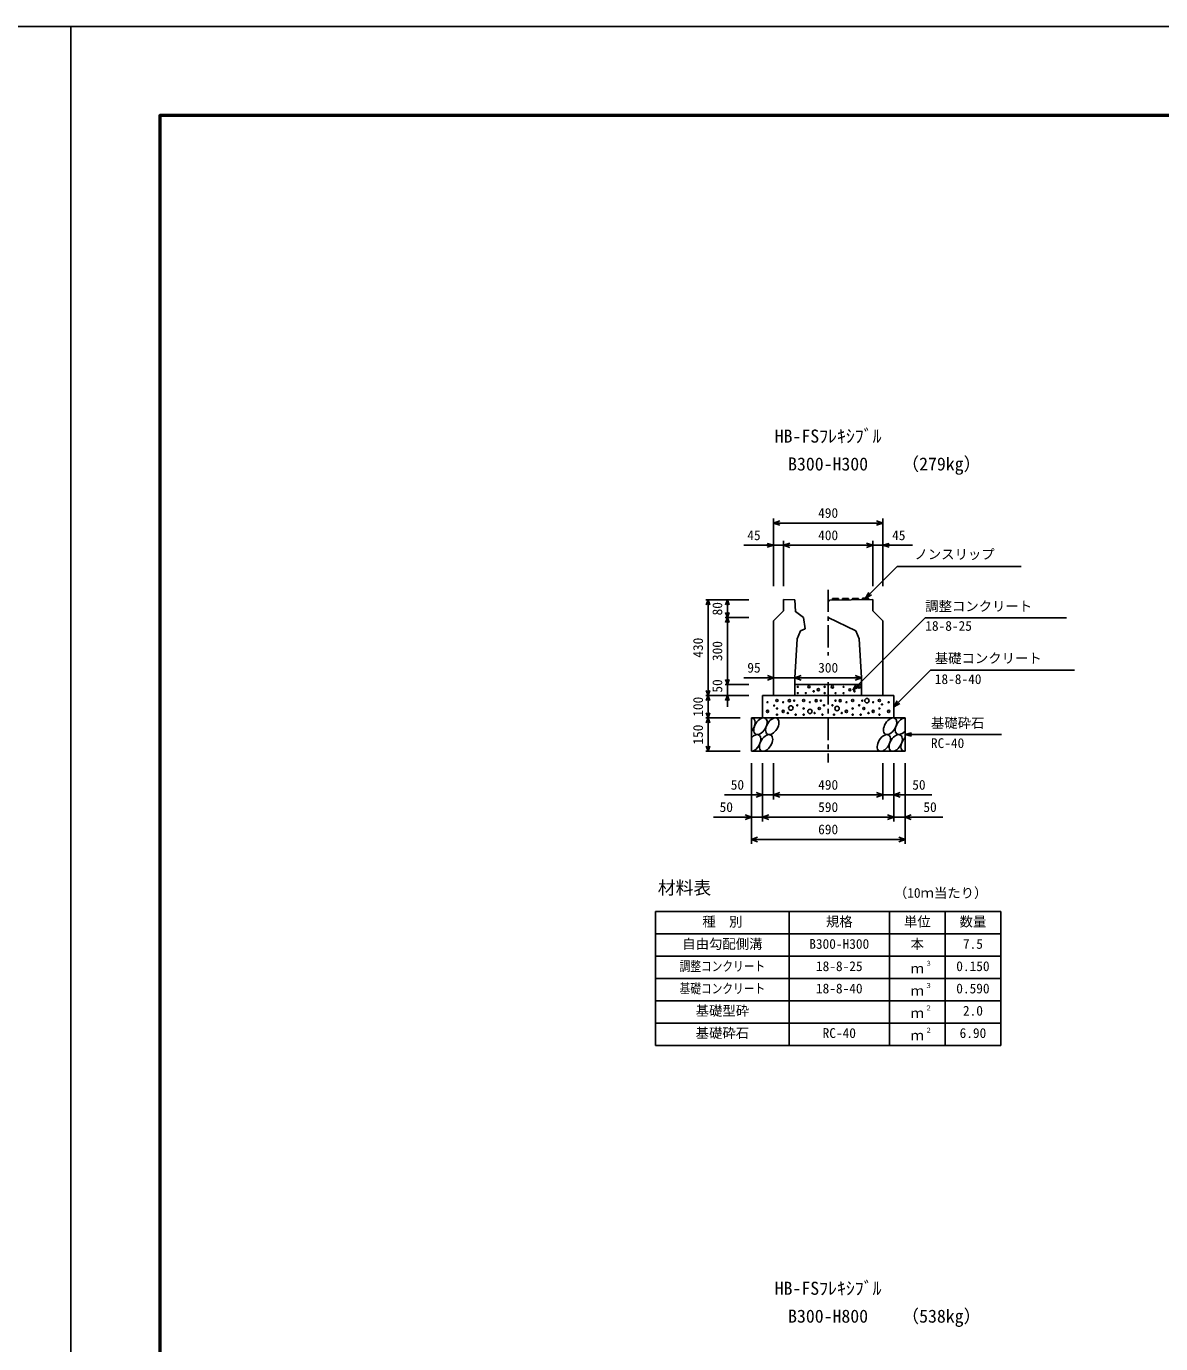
# Model space of a CAD drawing. Units: millimetres, scale not verified. Extents: x -16800 to 16800, y -5940 to 5940.
# Drawn here: x -200 to 4893, y 29 to 5940 of the extents above; entities that cross this region are included whole.
import ezdxf
from ezdxf.enums import TextEntityAlignment as Align

# ---------------------------------------------------------------- set-up
doc = ezdxf.new("R2010")
doc.units = ezdxf.units.MM
doc.header["$LTSCALE"] = 20
doc.linetypes.add('CHAIN1', pattern=[8, 5, -1, 1, -1])
for name, color, linetype, lineweight in [('0-0_DIM', 7, 'Continuous', 25), ('0-1_Defpoints', 5, 'Continuous', 25), ('0-2_HATCH', 6, 'Continuous', 25), ('0-3_HYO', 3, 'Continuous', 25), ('0-4_HYO2', 4, 'Continuous', 25), ('0-5_OUTLINE', 3, 'Continuous', 25), ('0-6_TXT', 7, 'Continuous', 25), ('0-7_WAKU', 3, 'Continuous', 25)]:
    doc.layers.add(name, color=color, linetype=linetype, lineweight=lineweight)
doc.styles.add('ＭＳ ゴシック', font='')
doc.styles.get('ＭＳ ゴシック').set_extended_font_data('MS Gothic')

msp = doc.modelspace()

# ---------------------------------------------------------------- linework, layer by layer
at = {"layer": '0-0_DIM'}
for p, q in [((3154.89, 3731.28), (3154.89, 3427.52)), ((3644.89, 3731.28), (3644.89, 3427.52)), ((3644.89, 3711.28), (3154.89, 3711.28)), ((3154.89, 3611.28), (3021.87, 3611.28)), ((3154.89, 3611.28), (3125.91, 3619.04)), ((3154.89, 3611.28), (3125.91, 3603.51)), ((3199.89, 3611.28), (3154.89, 3611.28)), ((3199.89, 3631.28), (3199.89, 3427.52)), ((3599.89, 3611.28), (3199.89, 3611.28)), ((3599.89, 3631.28), (3599.89, 3427.52)), ((3599.89, 3611.28), (3644.89, 3611.28)), ((3644.89, 3611.28), (3673.87, 3619.04)), ((3644.89, 3611.28), (3777.91, 3611.28)), ((3644.89, 3611.28), (3673.87, 3603.51)), ((3567.95, 3373.58), (3710.16, 3515.79)), ((4267.05, 3515.79), (3710.16, 3515.79)), ((3567.95, 3373.58), (3582.95, 3399.56)), ((3567.95, 3373.58), (3593.93, 3388.58)), ((2850.8, 3366.9), (3044.13, 3366.9)), ((2860.8, 3366.9), (2860.8, 2936.9)), ((2947.46, 3286.9), (2947.46, 3366.9)), ((2937.46, 3286.9), (3044.13, 3286.9)), ((2947.46, 2986.9), (2947.46, 3286.9)), ((3155, 3016.9), (3021.98, 3016.9)), ((3155, 3016.9), (3250, 3016.9)), ((3250, 3016.9), (3550, 3016.9)), ((3858.65, 3050.55), (3695, 2886.9)), ((3858.65, 3050.55), (4505.53, 3050.55)), ((2937.46, 2986.9), (3044.13, 2986.9)), ((2947.46, 2986.9), (2947.46, 2936.9)), ((3511.37, 2961.9), (3526.37, 2987.88)), ((3511.37, 2961.9), (3537.35, 2976.9)), ((2850.8, 2936.9), (3044.13, 2936.9)), ((2860.8, 2836.9), (2860.8, 2936.9)), ((2947.46, 2886.9), (2947.46, 2936.9)), ((3695, 2886.9), (3710, 2912.88)), ((3695, 2886.9), (3720.98, 2901.9)), ((2850.8, 2836.9), (3005, 2836.9)), ((2860.8, 2836.9), (2860.8, 2686.9)), ((3745, 2761.9), (3773.98, 2769.66)), ((3745, 2761.9), (4178.31, 2761.9)), ((3745, 2761.9), (3773.98, 2754.13)), ((2850.8, 2686.9), (3005, 2686.9)), ((3055, 2271.38), (3055, 2633.73)), ((3105, 2371.38), (3105, 2633.73)), ((3155, 2471.38), (3155, 2633.73)), ((3645, 2471.38), (3645, 2633.73)), ((3695, 2371.38), (3695, 2633.73)), ((3745, 2271.38), (3745, 2633.73)), ((2935, 2491.38), (3155, 2491.38)), ((3155, 2491.38), (3645, 2491.38)), ((3865, 2491.38), (3645, 2491.38)), ((2885, 2391.38), (3105, 2391.38)), ((3105, 2391.38), (3695, 2391.38)), ((3915, 2391.38), (3695, 2391.38)), ((3055, 2291.38), (3745, 2291.38))]:
    msp.add_line(p, q, dxfattribs=at)
at = {"layer": '0-0_DIM', "linetype": 'CHAIN1'}
for p, q in [((3400, 3412.2), (3400, 3116.9)), ((3400, 2996.9), (3400, 2636.9))]:
    msp.add_line(p, q, dxfattribs=at)
at = {"layer": '0-0_DIM'}
for points in [[(3183.08, 3701.02), (3154.89, 3711.28), (3183.08, 3721.54)], [(3616.74, 3721.55), (3644.93, 3711.29), (3616.74, 3701.03)], [(3228.12, 3601.02), (3199.93, 3611.28), (3228.12, 3621.54)], [(3571.74, 3621.54), (3599.93, 3611.28), (3571.74, 3601.02)], [(2852.59, 3344.34), (2860.8, 3366.9), (2869.01, 3344.34)], [(2939.26, 3344.34), (2947.46, 3366.9), (2955.67, 3344.34)], [(2955.67, 3309.45), (2947.46, 3286.9), (2939.26, 3309.45)], [(2939.26, 3264.34), (2947.46, 3286.9), (2955.67, 3264.34)], [(3511.37, 2961.9), (3835.84, 3286.36), (4470.19, 3286.36)], [(3126.81, 3006.64), (3155, 3016.9), (3126.81, 3027.16)], [(3278.19, 3006.64), (3250, 3016.9), (3278.19, 3027.16)], [(3521.88, 3027.16), (3550.08, 3016.9), (3521.88, 3006.64)], [(2869.01, 2959.45), (2860.8, 2936.9), (2852.59, 2959.45)], [(2955.67, 3009.45), (2947.46, 2986.9), (2939.26, 3009.45)], [(2869.01, 2914.34), (2860.8, 2936.9), (2852.59, 2914.34)], [(2955.67, 2914.34), (2947.46, 2936.9), (2939.26, 2914.34)], [(2869.01, 2859.45), (2860.8, 2836.9), (2852.59, 2859.45)], [(2869.01, 2814.34), (2860.8, 2836.9), (2852.59, 2814.34)], [(2869.01, 2709.45), (2860.8, 2686.9), (2852.59, 2709.45)], [(3076.81, 2501.64), (3105, 2491.38), (3076.81, 2481.12)], [(3183.19, 2481.12), (3155, 2491.38), (3183.19, 2501.64)], [(3616.81, 2501.64), (3645, 2491.38), (3616.81, 2481.12)], [(3723.19, 2501.64), (3695, 2491.38), (3723.19, 2481.12)], [(3026.81, 2401.64), (3055, 2391.38), (3026.81, 2381.12)], [(3133.19, 2381.12), (3105, 2391.38), (3133.19, 2401.64)], [(3666.81, 2401.64), (3695, 2391.38), (3666.81, 2381.12)], [(3773.19, 2401.64), (3745, 2391.38), (3773.19, 2381.12)], [(3083.19, 2281.12), (3055, 2291.38), (3083.19, 2301.64)], [(3716.81, 2301.64), (3745, 2291.38), (3716.81, 2281.12)]]:
    msp.add_lwpolyline(points, dxfattribs=at)
at = {"layer": '0-1_Defpoints'}
for points in [[(-16800, -5940), (0, -5940), (0, 5940), (-16800, 5940)], [(0, -5940), (16800, -5940), (16800, 5940), (0, 5940)]]:
    msp.add_lwpolyline(points, close=True, dxfattribs=at)
at = {"layer": '0-2_HATCH'}
for p, q in [((3448, 3365.88), (3446.45, 3372.36)), ((3493, 3366.33), (3491.45, 3372.81)), ((3538, 3366.78), (3536.45, 3373.26)), ((3583, 3367.23), (3581.45, 3373.71))]:
    msp.add_line(p, q, dxfattribs=at)
for points in [[(3446.45, 3372.36), (3419.45, 3372.09), (3418, 3365.58)], [(3491.45, 3372.81), (3464.45, 3372.54), (3463, 3366.03)], [(3536.45, 3373.26), (3509.45, 3372.99), (3508, 3366.48)], [(3581.45, 3373.71), (3554.45, 3373.44), (3553, 3366.93)]]:
    msp.add_lwpolyline(points, dxfattribs=at)
for centre, radius in [((3263.97, 2976.21), 2.5), ((3313.88, 2976.21), 5), ((3334.9, 2956.07), 2.5), ((3355.93, 2963.08), 5), ((3383.97, 2976.21), 2.5), ((3419.13, 2975.93), 5), ((3469.04, 2975.93), 2.5), ((3497.08, 2962.79), 5), ((3518.11, 2955.79), 2.5), ((3539.13, 2975.93), 5), ((3127.79, 2907.07), 2.5), ((3169.97, 2914.95), 5), ((3198.01, 2907.07), 2.5), ((3226.04, 2914.08), 5), ((3247.07, 2914.08), 2.5), ((3263.97, 2948.19), 2.5), ((3289.97, 2914.95), 5), ((3299.86, 2948.19), 2.5), ((3318.01, 2907.07), 2.5), ((3346.04, 2914.08), 5), ((3367.07, 2914.08), 2.5), ((3383.97, 2948.19), 2.5), ((3432.93, 2914.08), 2.5), ((3433.15, 2947.91), 2.5), ((3453.96, 2914.08), 5), ((3469.04, 2947.91), 2.5), ((3481.99, 2907.07), 2.5), ((3510.03, 2914.95), 5), ((3552.93, 2914.08), 2.5), ((3573.96, 2914.08), 10), ((3601.99, 2907.07), 2.5), ((3630.03, 2914.95), 5), ((3641.37, 2897.38), 2.5), ((3671.61, 2907.07), 2.5), ((3127.79, 2865.93), 5), ((3157.55, 2892.15), 2.5), ((3169.97, 2879.06), 2.5), ((3169.97, 2851.04), 2.5), ((3198.01, 2865.93), 5), ((3219.03, 2858.92), 2.5), ((3232.58, 2881.06), 10), ((3254.08, 2851.04), 2.5), ((3261.09, 2893.06), 2.5), ((3289.97, 2879.06), 2.5), ((3289.97, 2851.04), 2.5), ((3318.01, 2865.93), 10), ((3339.03, 2858.92), 2.5), ((3360.06, 2879.06), 5), ((3374.08, 2851.04), 2.5), ((3381.09, 2893.06), 2.5), ((3418.91, 2893.06), 2.5), ((3425.92, 2851.04), 2.5), ((3439.94, 2879.06), 10), ((3460.97, 2858.92), 2.5), ((3481.99, 2865.93), 5), ((3510.03, 2879.06), 2.5), ((3510.03, 2851.04), 2.5), ((3538.91, 2893.06), 2.5), ((3545.92, 2851.04), 2.5), ((3559.94, 2879.06), 5), ((3580.97, 2858.92), 2.5), ((3601.99, 2865.93), 5), ((3630.03, 2879.06), 2.5), ((3630.03, 2851.04), 2.5), ((3671.61, 2865.93), 5)]:
    msp.add_circle(centre, radius, dxfattribs=at)
for centre, start_param, end_param in [((3042.64, 2799.37), 4.385593, 6.6745444), ((3731.14, 2799.37), 0.3357715, 4.4411806), ((3067.96, 2724.38), 3.5111464, 7.548991), ((3756.46, 2724.38), 1.2110787, 3.5658734)]:
    msp.add_ellipse(centre, major_axis=(21.81, 35.31), ratio=0.5792, start_param=start_param, end_param=end_param, dxfattribs=at)
for centre in [(3095.84, 2799.37), (3149.05, 2799.37), (3677.93, 2799.37), (3121.16, 2724.38), (3650.04, 2724.38), (3703.25, 2724.38)]:
    msp.add_ellipse(centre, major_axis=(21.81, 35.31), ratio=0.5792, dxfattribs=at)
at = {"layer": '0-3_HYO'}
for p, q in [((3225, 1967.43), (3225, 1367.43)), ((3675, 1967.43), (3675, 1367.43)), ((3925, 1967.43), (3925, 1367.43)), ((2625, 1867.43), (4175, 1867.43))]:
    msp.add_line(p, q, dxfattribs=at)
msp.add_lwpolyline([(2625, 1367.43), (4175, 1367.43), (4175, 1967.43), (2625, 1967.43)], close=True, dxfattribs=at)
at = {"layer": '0-4_HYO2'}
for p, q in [((2625, 1767.43), (4175, 1767.43)), ((2625, 1667.43), (4175, 1667.43)), ((2625, 1567.43), (4175, 1567.43)), ((2625, 1467.43), (4175, 1467.43))]:
    msp.add_line(p, q, dxfattribs=at)
at = {"layer": '0-5_OUTLINE'}
for p, q in [((3155, 3271.9), (3200, 3316.9)), ((3200, 3367.4), (3250, 3366.9)), ((3200, 3367.4), (3200, 3316.9)), ((3600, 3367.4), (3406, 3365.46)), ((3600, 3367.4), (3600, 3316.9)), ((3645, 3271.9), (3600, 3316.9)), ((3155, 3271.9), (3155, 2936.9)), ((3296.48, 3237.04), (3289, 3286.9)), ((3524.8, 3226.9), (3400, 3286.9)), ((3645, 3271.9), (3645, 2936.9)), ((3275.14, 3226.76), (3260.5, 3191.9)), ((3275.14, 3226.76), (3296.48, 3237.04)), ((3524.8, 3226.9), (3539.5, 3191.9)), ((3250, 3016.9), (3260.5, 3191.9)), ((3539.5, 3191.9), (3550, 3016.9)), ((3250, 3016.9), (3250, 2936.9)), ((3550, 3016.9), (3550, 2936.9)), ((3250, 2986.9), (3550, 2986.9)), ((3105, 2936.9), (3695, 2936.9)), ((3105, 2836.9), (3105, 2936.9)), ((3250, 2936.9), (3155, 2936.9)), ((3550, 2936.9), (3645, 2936.9)), ((3695, 2836.9), (3695, 2936.9)), ((3055, 2836.9), (3745, 2836.9)), ((3055, 2836.9), (3055, 2686.9)), ((3745, 2836.9), (3745, 2686.9)), ((3055, 2686.9), (3745, 2686.9))]:
    msp.add_line(p, q, dxfattribs=at)
for points in [[(3289, 3286.9), (3253, 3314.02), (3250, 3366.9)], [(3400, 3362.2), (3404.5, 3362.2), (3406, 3365.46)]]:
    msp.add_lwpolyline(points, dxfattribs=at)
at = {"layer": '0-7_WAKU', "lineweight": 50}
msp.add_lwpolyline([(400, -5540), (16400, -5540), (16400, 5540), (400, 5540)], close=True, dxfattribs=at)

# ---------------------------------------------------------------- texts
at = {"layer": '0-0_DIM', "style": 'ＭＳ ゴシック'}
for s, p in [('490', (3354.89, 3721.28)), ('45', (3036.87, 3621.28)), ('400', (3354.89, 3621.28)), ('45', (3687.07, 3621.28)), ('ノンスリップ', (3787.47, 3535.97)), ('調整コンクリート', (3835.84, 3302.78)), ('18-8-25', (3835.84, 3214.51)), ('95', (3036.98, 3026.9)), ('300', (3355, 3026.9)), ('基礎コンクリート', (3878.65, 3069.29)), ('18-8-40', (3878.65, 2975.47)), ('基礎砕石', (3861.32, 2779.07)), ('RC-40', (3861.32, 2688.38)), ('50', (2962.56, 2501.38)), ('490', (3355, 2501.38)), ('50', (3777.44, 2501.38)), ('50', (2912.56, 2401.38)), ('590', (3355, 2401.38)), ('50', (3827.44, 2401.38)), ('690', (3355, 2301.38))]:
    msp.add_text(s, height=43.99, dxfattribs=at).set_placement(p, align=Align.BOTTOM_LEFT)
for s, p in [('80', (2937.46, 3296.65)), ('430', (2850.8, 3106.9)), ('300', (2937.46, 3091.9)), ('50', (2937.46, 2950.22)), ('100', (2850.8, 2841.9)), ('150', (2850.8, 2716.9))]:
    msp.add_text(s, height=43.99, rotation=90, dxfattribs=at).set_placement(p, align=Align.BOTTOM_LEFT)
at = {"layer": '0-6_TXT', "style": 'ＭＳ ゴシック'}
for s, height, p in [('HB-FSﾌﾚｷｼﾌﾞﾙ', 58.65, (3160, 4054.36)), ('B300-H300', 58.65, (3220, 3929.36)), ('（279kg）', 58.65, (3728.37, 3929.36)), ('材料表', 58.65, (2635, 2027.43)), ('（10ｍ当たり）', 43.99, (3695, 2016.43)), ('規格', 43.99, (3390, 1887.43)), ('単位', 43.99, (3740, 1887.43)), ('数量', 43.99, (3990, 1887.43)), ('種\u3000別', 43.99, (2835, 1887.43)), ('自由勾配側溝', 43.99, (2745, 1787.43)), ('B300-H300', 43.99, (3315, 1787.43)), ('本', 43.99, (3770, 1787.43)), ('7.5', 43.99, (4005, 1787.43)), ('18-8-25', 43.99, (3345, 1687.43)), ('ｍ', 43.99, (3770, 1677.43)), ('３', 21.99, (3835.54, 1717.8)), ('0.150', 43.99, (3975, 1687.43)), ('18-8-40', 43.99, (3345, 1587.43)), ('ｍ', 43.99, (3770, 1577.43)), ('３', 21.99, (3835.54, 1617.8)), ('0.590', 43.99, (3975, 1587.43)), ('基礎型砕', 43.99, (2805, 1487.43)), ('２', 21.99, (3835.54, 1517.8)), ('2.0', 43.99, (4005, 1487.43)), ('ｍ', 43.99, (3770, 1477.43)), ('基礎砕石', 43.99, (2805, 1387.43)), ('RC-40', 43.99, (3375, 1387.43)), ('ｍ', 43.99, (3770, 1377.43)), ('２', 21.99, (3835.54, 1417.8)), ('6.90', 43.99, (3990, 1387.43)), ('HB-FSﾌﾚｷｼﾌﾞﾙ', 58.65, (3160, 230.44)), ('B300-H800', 58.65, (3220, 105.44)), ('（538kg）', 58.65, (3728.37, 105.44))]:
    msp.add_text(s, height=height, dxfattribs=at).set_placement(p, align=Align.BOTTOM_LEFT)
at = {"layer": '0-6_TXT', "style": 'ＭＳ ゴシック', "width": 0.8}
for s, p in [('調整コンクリート', (2733, 1687.43)), ('基礎コンクリート', (2733, 1587.43))]:
    msp.add_text(s, height=43.99, dxfattribs=at).set_placement(p, align=Align.BOTTOM_LEFT)

doc.saveas('drawing.dxf')
